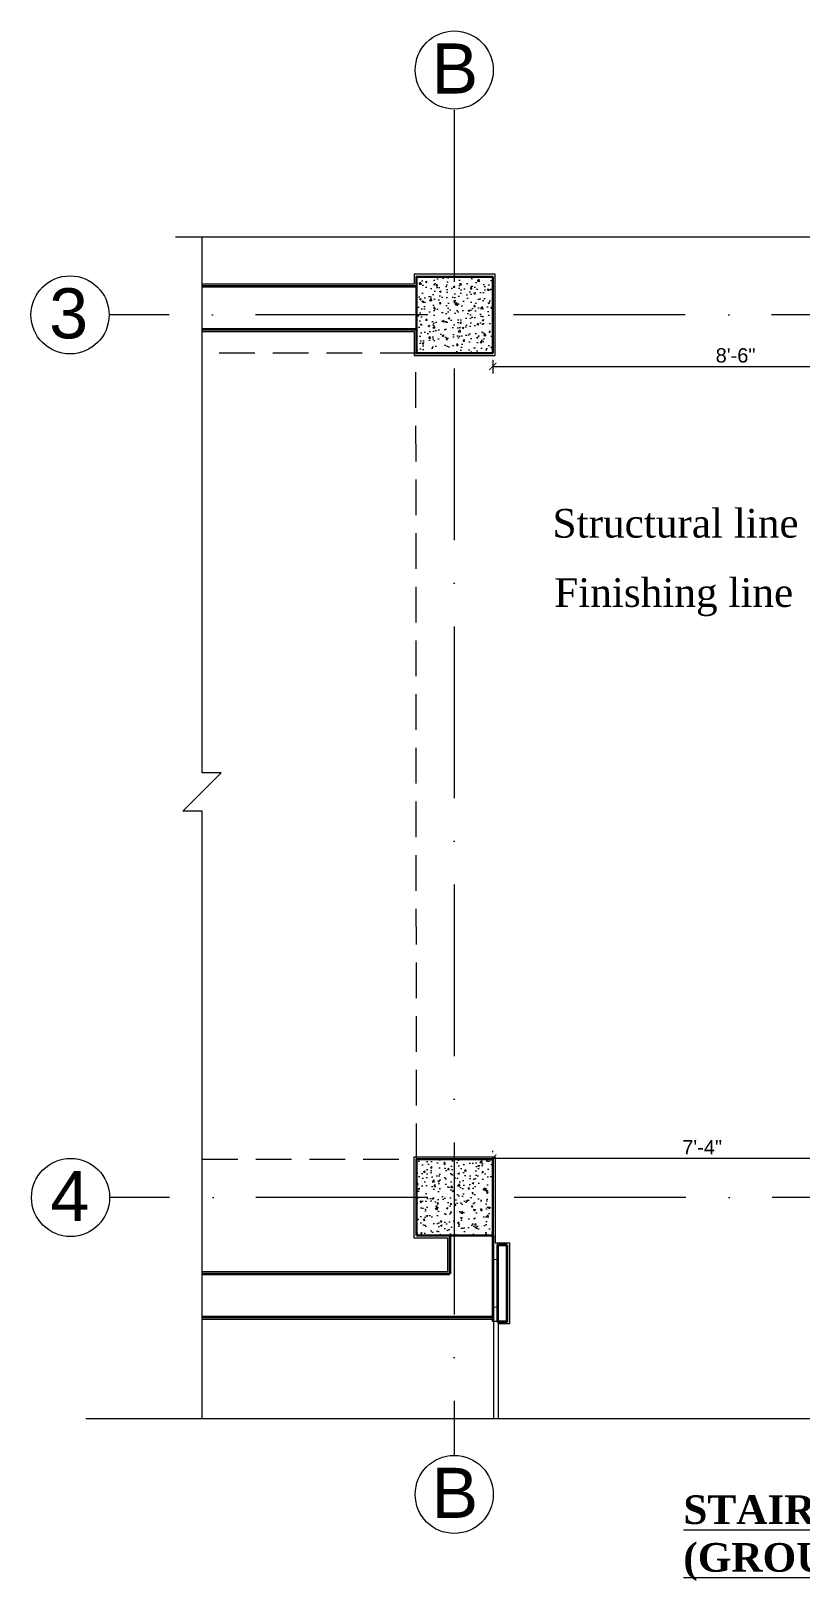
# Model space of a CAD drawing. Header units: inches. Extents: x 10755 to 33653, y -10992 to 10708.
# Drawn here: x 25932.6 to 26093.8, y 4057.2 to 4382.1 of the extents above; entities that cross this region are included whole.
import ezdxf

# ---------------------------------------------------------------- set-up
doc = ezdxf.new("R2010")
doc.units = ezdxf.units.IN
doc.header["$MEASUREMENT"] = 0
for name, pattern in [('ACAD_ISO10W100', [18, 12, -3, 0, -3]), ('DASHED', [0.75, 0.5, -0.25]), ('HIDDEN', [0.375, 0.25, -0.125])]:
    doc.linetypes.add(name, pattern=pattern)
for name, color, linetype, lineweight in [('beam in plan', 241, 'HIDDEN', 20), ('centerline', 9, 'ACAD_ISO10W100', 5), ('col', 1, 'Continuous', 30), ('dimension element- 8', 5, 'Continuous', 13), ('DIMINSION', 5, 'Continuous', 15), ('hatch', 33, 'Continuous', 5), ('hatch- rcc', 252, 'Continuous', 5), ('hatch1', 9, 'Continuous', 5), ('PLASTER', 50, 'Continuous', 9), ('rs', 102, 'Continuous', 15), ('Text', 150, 'Continuous', 18), ('text- 8', 115, 'Continuous', 18), ('wall', 1, 'Continuous', 35)]:
    doc.layers.add(name, color=color, linetype=linetype, lineweight=lineweight)
doc.layers.add('T-TEXT', color=230, linetype='Continuous')
doc.layers.get('DIMINSION').off()
doc.styles.add('arial', font='arial.ttf')
doc.styles.get("Standard").update_dxf_attribs({"font": 'arial.ttf'})
doc.styles.add('suren', font='times.ttf', dxfattribs={"height": 4})
doc.dimstyles.new('s3', dxfattribs={"dimscale": 3, "dimtxt": 1, "dimasz": 0.5, "dimexe": 0.5, "dimexo": 0.5, "dimgap": 0.25, "dimtad": 1, "dimzin": 3, "dimdsep": 46, "dimlunit": 4, "dimtxsty": 'Standard', "dimblk": 'ARCHTICK', "dimcen": 0, "dimclrd": 256, "dimclre": 256, "dimclrt": 6, "dimadec": 0, "dimazin": 0, "dimtfac": 0.5, "dimtix": 1, "dimtmove": 1, "dimatfit": 3, "dimfxl": 0.5, "dimfrac": 1, "dimtolj": 1, "dimtzin": 0, "dimarcsym": 1})

# ---------------------------------------------------------------- blocks, each defined once
blk = doc.blocks.new('ETERWEWE')
at = {"layer": 'hatch- rcc', "linetype": 'Continuous', "ltscale": 30}
h = blk.add_hatch(dxfattribs=at)
h.set_pattern_fill('AR-CONC', color=256, scale=0.5, style=0)
h.set_pattern_definition([(50, (0, 0), (3.586300913, -0.313760675), [0.375, -4.125]), (355, (0, 0), (-0.69375667, 3.76096067), [0.3, -3.3]), (100.4514445, (0.299, -0.026), (2.89254423, 3.447199955), [0.31870096, -3.50571056]), (46.1842, (0, 1), (5.33620665, -0.8275964), [0.5625, -6.1875]), (96.6356355, (0.4447, 0.931), (4.67330973, 4.870593), [0.47805171, -5.2585688]), (351.184164, (0, 1), (4.67330973, 4.870593), [0.45, -4.95]), (21, (0.5, 0.75), (2.98453526, -2.013094453), [0.375, -4.125]), (326, (0.5, 0.75), (1.21657666, 3.625750225), [0.3, -3.3]), (71.4514447, (0.7487, 0.5822), (4.20111188, 1.612655764), [0.31870095, -3.50571056]), (37.5, (0, 0), (0.060799277, 1.664469269), [0, -3.26, 0, -3.35, 0, -3.3125]), (7.5, (0, 0), (1.315347687, 1.97205856), [0, -1.91, 0, -3.185, 0, -1.2625]), (327.5, (-1.115, 0), (2.669112181, -0.112774359), [0, -1.25, 0, -3.9, 0, -5.175]), (317.5, (-1.615, 0), (2.915930847, 0.50052491), [0, -1.625, 0, -2.59, 0, -3.675])])
h.paths.add_polyline_path([(159423.23, -3794.58), (159439.23, -3794.58), (159439.23, -3778.58), (159423.23, -3778.58)])
at = {"layer": 'col', "linetype": 'Continuous', "ltscale": 30}
blk.add_lwpolyline([(159423.23, -3794.58), (159423.23, -3778.58), (159439.23, -3778.58), (159439.23, -3794.58), (159423.23, -3794.58)], dxfattribs=at)
blk = doc.blocks.new('_ArchTick')
at = {"color": 0, "const_width": 0.15}
blk.add_lwpolyline([(-0.5, -0.5), (0.5, 0.5)], dxfattribs=at)
blk = doc.blocks.new('*D2123')
at = {"layer": 'Defpoints', "color": 0, "transparency": 16777216}
for p in [(11349.74, -606.61), (11247.96, -611.59), (11349.74, -614.4)]:
    blk.add_point(p, dxfattribs=at)
at = {"layer": 'dimension element- 8', "lineweight": -2, "transparency": 16777216}
for p, q in [((11349.74, -608.11), (11349.74, -615.9)), ((11247.96, -613.09), (11247.96, -615.9)), ((11247.96, -614.4), (11349.74, -614.4))]:
    blk.add_line(p, q, dxfattribs=at)
at = {"layer": 'dimension element- 8', "lineweight": -2, "transparency": 16777216, "xscale": 1.5, "yscale": 1.5, "zscale": 1.5, "rotation": 180}
blk.add_blockref('_ArchTick', (11247.96, -614.4), dxfattribs=at)
at = {"layer": 'dimension element- 8', "lineweight": -2, "transparency": 16777216, "xscale": 1.5, "yscale": 1.5, "zscale": 1.5}
blk.add_blockref('_ArchTick', (11349.74, -614.4), dxfattribs=at)
at = {"layer": 'dimension element- 8', "color": 6, "transparency": 16777216, "insert": (11298.85, -612.12), "char_height": 3, "attachment_point": 5}
blk.add_mtext('\\A1;8\'-6"', dxfattribs=at)
blk = doc.blocks.new('*D2126')
at = {"layer": 'Defpoints', "color": 0, "transparency": 16777216}
for p in [(11247.96, -780.61), (11335.74, -780.34), (11335.74, -780.61)]:
    blk.add_point(p, dxfattribs=at)
at = {"layer": 'dimension element- 8', "lineweight": -2, "transparency": 16777216}
for p, q in [((11247.96, -779.11), (11247.96, -778.84)), ((11335.74, -779.11), (11335.74, -778.84)), ((11247.96, -780.34), (11335.74, -780.34))]:
    blk.add_line(p, q, dxfattribs=at)
at = {"layer": 'dimension element- 8', "lineweight": -2, "transparency": 16777216, "xscale": 1.5, "yscale": 1.5, "zscale": 1.5, "rotation": 180}
blk.add_blockref('_ArchTick', (11247.96, -780.34), dxfattribs=at)
at = {"layer": 'dimension element- 8', "lineweight": -2, "transparency": 16777216, "xscale": 1.5, "yscale": 1.5, "zscale": 1.5}
blk.add_blockref('_ArchTick', (11335.74, -780.34), dxfattribs=at)
at = {"layer": 'dimension element- 8', "color": 6, "transparency": 16777216, "insert": (11291.85, -778.09), "char_height": 3, "attachment_point": 5}
blk.add_mtext('\\A1;7\'-4"', dxfattribs=at)
blk = doc.blocks.new('A$C55F06A0D')
at = {"layer": 'centerline', "ltscale": 3}
for p, q in [((1087.028, 530.141), (1087.028, 248.2)), ((1351.852, 487.249), (1014.667, 487.249)), ((1351.965, 302.249), (1014.781, 302.249))]:
    blk.add_line(p, q, dxfattribs=at)
at = {"layer": 'centerline', "linetype": 'Continuous'}
for centre in [(1087.028, 538.563), (1006.484, 487.249), (1006.597, 302.249), (1087.028, 240.016)]:
    blk.add_circle(centre, 8.184, dxfattribs=at)
at = {"layer": 'hatch'}
for points in [[(1337.922, 503.501), (1186.056, 503.501), (1186.056, 499.501), (1178.056, 507.501), (1178.056, 503.501), (1028.614, 503.501)], [(1034.157, 255.882), (1034.157, 383.25), (1030.157, 383.25), (1038.157, 391.25), (1034.157, 391.25), (1034.157, 503.501)], [(1340.09, 255.882), (1180.042, 255.882), (1180.042, 251.882), (1172.042, 259.882), (1172.042, 255.882), (1009.822, 255.882)]]:
    blk.add_lwpolyline(points, dxfattribs=at)
at = {"layer": 'hatch1', "linetype": 'DASHED', "ltscale": 15}
blk.add_lwpolyline([(1034.157, 310.252), (1079.106, 310.257), (1078.993, 479.249), (1034.157, 479.249)], dxfattribs=at)
at = {"layer": 'PLASTER'}
for p, q in [((1034.157, 493.749), (1078.606, 493.749)), ((1085.606, 293.749), (1078.606, 293.749)), ((1085.606, 293.749), (1085.606, 286.757))]:
    blk.add_line(p, q, dxfattribs=at)
for points in [[(1034.157, 483.749), (1078.606, 483.749), (1078.606, 478.749), (1095.606, 478.749), (1095.606, 495.749), (1078.606, 495.749), (1078.606, 493.749)], [(1078.606, 293.749), (1078.606, 310.738), (1095.606, 310.749), (1095.606, 292.749), (1098.606, 292.749), (1098.606, 275.748), (1096.315, 275.751)], [(1034.157, 286.757), (1085.606, 286.757)], [(1034.157, 276.757), (1095.106, 276.757)]]:
    blk.add_lwpolyline(points, dxfattribs=at)
at = {"layer": 'rs'}
for p, q in [((1095.295, 255.882), (1095.323, 283.268)), ((1096.295, 255.882), (1096.323, 283.268))]:
    blk.add_line(p, q, dxfattribs=at)
at = {"layer": 'rs', "const_width": 0.25}
for points in [[(1096.106, 292.249), (1096.106, 289.249), (1095.106, 289.249), (1095.106, 292.249)], [(1096.106, 292.249), (1096.106, 289.249), (1095.106, 289.249), (1095.106, 292.249)], [(1096.106, 279.304), (1096.106, 276.304), (1095.106, 276.304), (1095.106, 279.304)], [(1096.106, 276.249), (1096.106, 279.249), (1095.106, 279.249), (1095.106, 276.249)]]:
    blk.add_lwpolyline(points, dxfattribs=at)
at = {"layer": 'wall', "linetype": 'Continuous', "ltscale": 30}
for p, q in [((1034.157, 493.249), (1079.106, 493.249)), ((1034.157, 484.249), (1079.106, 484.249)), ((1034.157, 286.257), (1086.106, 286.257)), ((1034.157, 277.257), (1095.106, 277.257))]:
    blk.add_line(p, q, dxfattribs=at)
at = {"layer": 'wall'}
for p, q in [((1086.106, 294.249), (1086.106, 286.257)), ((1095.106, 294.249), (1095.106, 276.249))]:
    blk.add_line(p, q, dxfattribs=at)
blk.add_lwpolyline([(1098.106, 292.249), (1096.106, 292.249), (1096.106, 276.249), (1098.106, 276.249)], close=True, dxfattribs=at)
blk.add_lwpolyline([(1098.106, 292.249), (1096.106, 292.249), (1096.106, 276.249), (1098.106, 276.249)], close=True, dxfattribs=at)
at = {"layer": 'DIMINSION', "linetype": 'Continuous'}
for p in [(-158344.124, 4273.831), (-158344.124, 4088.831)]:
    blk.add_blockref('ETERWEWE', p, dxfattribs=at)
at = {"layer": 'T-TEXT', "ltscale": 100, "char_height": 10.5, "width": 9.70798, "style": 'suren'}
for s, insert, attachment_point in [('{\\fArial|b0|i0|c0|p34;B}', (1082.259, 544.141), 1), ('{\\fArial|b0|i0|c0|p34;3}', (1010.266, 492.827), 3), ('{\\fArial|b0|i0|c0|p34;4}', (1010.53, 307.827), 3), ('{\\fArial|b0|i0|c0|p34;B}', (1082.259, 245.594), 1)]:
    blk.add_mtext(s, dxfattribs=dict(at, insert=insert, attachment_point=attachment_point))
at = {"layer": 'Text', "insert": (1135.046, 221.866), "char_height": 6, "width": 166.72929, "attachment_point": 7}
blk.add_mtext('{\\fTimes New Roman|b1|i0|c0|p18;\\LSTAIRCASE PLAN\\P(GROUND FLOOR TO FIRST FLOOR)}', dxfattribs=at)
at = {"layer": 'text- 8', "linetype": 'Continuous', "char_height": 6, "attachment_point": 3, "style": 'arial'}
for s, insert, width in [('{\\fTimes New Roman|b0|i0|c0|p18;Structural line}', (1159.219, 446.566), 55.30299), ('{\\fTimes New Roman|b0|i0|c0|p18;Finishing line}', (1158.082, 432.043), 59.82772)]:
    blk.add_mtext(s, dxfattribs=dict(at, insert=insert, width=width))
at = {"layer": 'dimension element- 8'}
for base, p1, p2, picture, middle, set_off in [((1196.882, 476.455), (1095.106, 479.262), (1196.882, 484.249), '*D2123', (1145.994, 478.737), (-10152.858, 1090.856)), ((1182.8815, 310.5117), (1095.1064, 310.2489), (1182.8815, 310.2489), '*D2126', (1138.9939, 312.7617), (-10152.8578, 1090.8556))]:
    dim = blk.add_linear_dim(base=base, p1=p1, p2=p2, dimstyle='s3', dxfattribs=at)
    dim.commit()
    dim.dimension.update_dxf_attribs({"geometry": picture, "text_midpoint": middle, "insert": set_off})

msp = doc.modelspace()

# ---------------------------------------------------------------- block references
at = {"layer": 'beam in plan'}
msp.add_blockref('A$C55F06A0D', (24934.305, 3835.374), dxfattribs=at)

doc.saveas('drawing.dxf')
